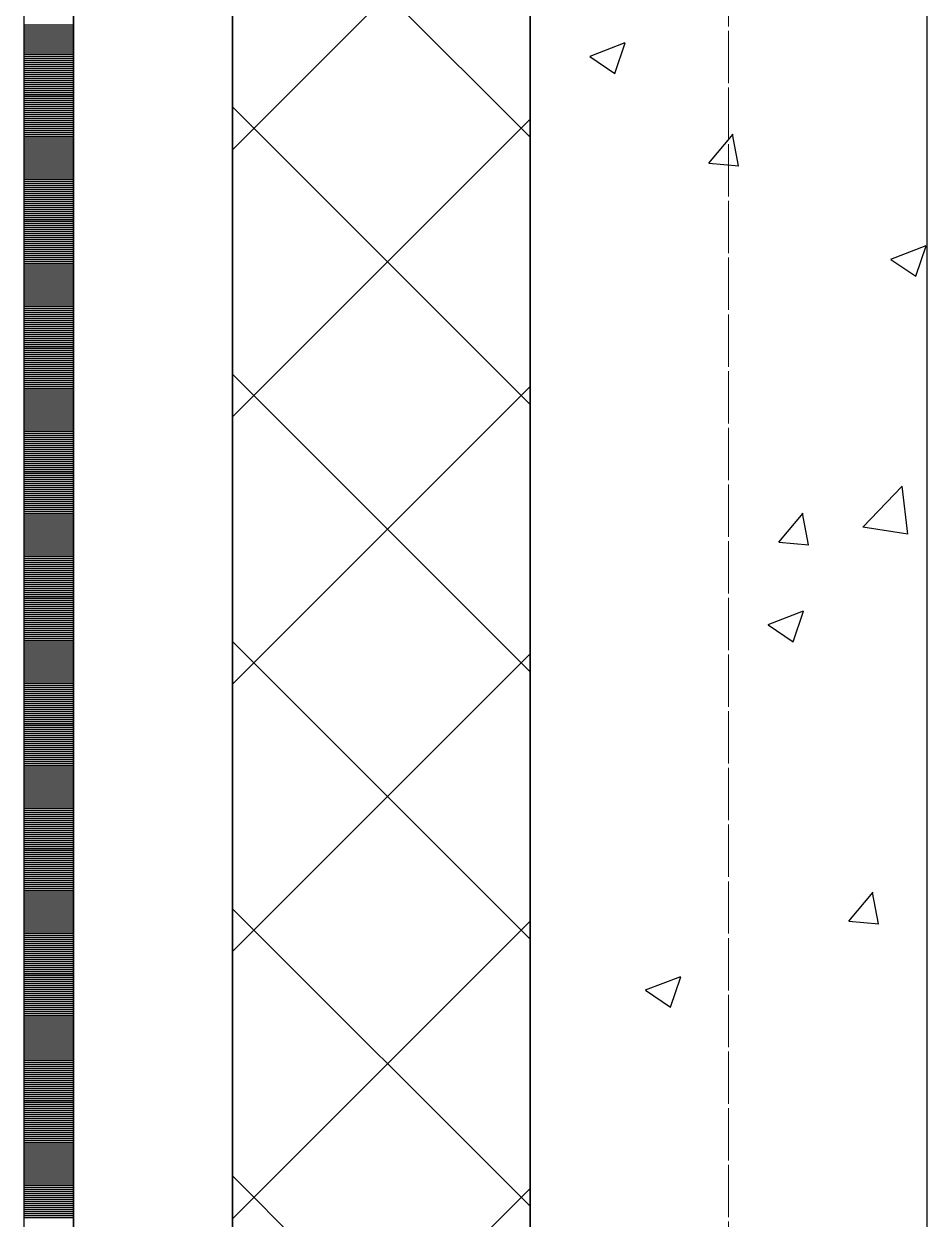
# Model space of a CAD drawing. Header units: millimetres. Extents: x -231292 to 573618, y -153144 to 564035.
# Drawn here: x 8548 to 9003, y 188346 to 188949 of the extents above; entities that cross this region are included whole.
import ezdxf

# ---------------------------------------------------------------- set-up
doc = ezdxf.new("R2010")
doc.units = ezdxf.units.MM
doc.linetypes.add('CENTER2', pattern=[28.575, 19.05, -3.175, 3.175, -3.175])
doc.layers.get('0').update_dxf_attribs({"color": 250})
for name, color, linetype, lineweight in [('АР_Стены ПЕНОблок', 250, 'Continuous', 20), ('АР_Тонкая', 250, 'Continuous', 5), ('АР_Утеплитель', 250, 'Continuous', 0), ('АР_Штриховка', 250, 'Continuous', 0), ('РД_Оси_100', 250, 'Continuous', 0)]:
    doc.layers.add(name, color=color, linetype=linetype, lineweight=lineweight)

# ---------------------------------------------------------------- blocks, each defined once
blk = doc.blocks.new('оси_рен')
at = {"layer": 'РД_Оси_100', "color": 251, "linetype": 'CENTER2', "true_color": 0x636466}
for p, q in [((1195652.916, 135558.25), (1195652.916, 223268.25)), ((1195652.916, 133007.755), (1195652.916, 138964.071))]:
    blk.add_line(p, q, dxfattribs=at)

msp = doc.modelspace()

# ---------------------------------------------------------------- linework, layer by layer
at = {"layer": 'АР_Стены ПЕНОблок', "color": 18, "linetype": 'Continuous', "lineweight": 25, "true_color": 0x000000}
for p, q in [((8803.243, 263866.253), (8803.243, 187666.253)), ((9003.243, 187666.253), (9003.243, 263866.253))]:
    msp.add_line(p, q, dxfattribs=at)
at = {"layer": 'АР_Тонкая', "color": 18, "linetype": 'Continuous', "lineweight": 25, "true_color": 0x000000}
for p, q in [((8548.243, 263866.253), (8548.243, 187666.253)), ((8573.243, 263866.253), (8573.243, 187666.253)), ((8573.243, 187666.253), (8573.243, 263866.253)), ((8653.243, 187666.253), (8653.243, 263866.253))]:
    msp.add_line(p, q, dxfattribs=at)
at = {"layer": 'АР_Утеплитель', "color": 18, "linetype": 'Continuous', "lineweight": 25, "true_color": 0x000000}
for p, q in [((8653.243, 263866.253), (8653.243, 187666.253)), ((8803.243, 187666.253), (8803.243, 263866.253))]:
    msp.add_line(p, q, dxfattribs=at)
at = {"layer": 'АР_Штриховка', "color": 18, "linetype": 'Continuous', "lineweight": 25, "true_color": 0x000000}
for p, q in [((8803.243, 188891.399), (8653.243, 189041.399)), ((8653.243, 188885.112), (8803.243, 189035.112)), ((8548.243, 188948.002), (8573.243, 188948.002)), ((8548.243, 188947.002), (8573.243, 188947.002)), ((8548.243, 188946.002), (8573.243, 188946.002)), ((8548.243, 188945.002), (8573.243, 188945.002)), ((8548.243, 188944.002), (8573.243, 188944.002)), ((8548.243, 188943.002), (8573.243, 188943.002)), ((8548.243, 188942.002), (8573.243, 188942.002)), ((8548.243, 188941.002), (8573.243, 188941.002)), ((8548.243, 188940.002), (8573.243, 188940.002)), ((8548.243, 188939.002), (8573.243, 188939.002)), ((8548.243, 188938.002), (8573.243, 188938.002)), ((8548.243, 188937.002), (8573.243, 188937.002)), ((8548.243, 188936.002), (8573.243, 188936.002)), ((8548.243, 188935.002), (8573.243, 188935.002)), ((8548.243, 188934.002), (8573.243, 188934.002)), ((8833.431, 188932.275), (8851.216, 188939.102)), ((8845.99, 188923.574), (8851.14, 188938.923)), ((8548.243, 188933.002), (8573.243, 188933.002)), ((8548.243, 188932.002), (8573.243, 188932.002)), ((8548.243, 188931.002), (8573.243, 188931.002)), ((8548.243, 188930.002), (8573.243, 188930.002)), ((8548.243, 188929.002), (8573.243, 188929.002)), ((8548.243, 188928.002), (8573.243, 188928.002)), ((8833.351, 188932.097), (8845.985, 188923.575)), ((8548.243, 188927.002), (8573.243, 188927.002)), ((8548.243, 188926.002), (8573.243, 188926.002)), ((8548.243, 188925.002), (8573.243, 188925.002)), ((8548.243, 188924.002), (8573.243, 188924.002)), ((8548.243, 188923.002), (8573.243, 188923.002)), ((8548.243, 188922.002), (8573.243, 188922.002)), ((8548.243, 188921.002), (8573.243, 188921.002)), ((8548.243, 188920.002), (8573.243, 188920.002)), ((8548.243, 188919.002), (8573.243, 188919.002)), ((8548.243, 188918.002), (8573.243, 188918.002)), ((8548.243, 188917.002), (8573.243, 188917.002)), ((8548.243, 188916.002), (8573.243, 188916.002)), ((8548.243, 188915.002), (8573.243, 188915.002)), ((8548.243, 188914.002), (8573.243, 188914.002)), ((8548.243, 188913.002), (8573.243, 188913.002)), ((8548.243, 188912.002), (8573.243, 188912.002)), ((8548.243, 188911.002), (8573.243, 188911.002)), ((8548.243, 188910.002), (8573.243, 188910.002)), ((8548.243, 188909.002), (8573.243, 188909.002)), ((8548.243, 188908.002), (8573.243, 188908.002)), ((8548.243, 188907.002), (8573.243, 188907.002)), ((8548.243, 188906.002), (8573.243, 188906.002)), ((8548.243, 188905.002), (8573.243, 188905.002)), ((8548.243, 188904.002), (8573.243, 188904.002)), ((8803.243, 188756.695), (8653.243, 188906.695)), ((8548.243, 188903.002), (8573.243, 188903.002)), ((8548.243, 188902.002), (8573.243, 188902.002)), ((8548.243, 188901.002), (8573.243, 188901.002)), ((8548.243, 188900.002), (8573.243, 188900.002)), ((8548.243, 188899.002), (8573.243, 188899.002)), ((8548.243, 188898.002), (8573.243, 188898.002)), ((8653.243, 188750.408), (8803.243, 188900.408)), ((8548.243, 188897.002), (8573.243, 188897.002)), ((8548.243, 188896.002), (8573.243, 188896.002)), ((8548.243, 188895.002), (8573.243, 188895.002)), ((8548.243, 188894.002), (8573.243, 188894.002)), ((8548.243, 188893.002), (8573.243, 188893.002)), ((8548.243, 188892.002), (8573.243, 188892.002)), ((8893.285, 188878.39), (8905.53, 188892.983)), ((8908.216, 188877.006), (8905.279, 188892.927)), ((8548.243, 188891.002), (8573.243, 188891.002)), ((8548.243, 188890.002), (8573.243, 188890.002)), ((8548.243, 188889.002), (8573.243, 188889.002)), ((8548.243, 188888.002), (8573.243, 188888.002)), ((8548.243, 188887.002), (8573.243, 188887.002)), ((8548.243, 188886.002), (8573.243, 188886.002)), ((8548.243, 188885.002), (8573.243, 188885.002)), ((8548.243, 188884.002), (8573.243, 188884.002)), ((8548.243, 188883.002), (8573.243, 188883.002)), ((8548.243, 188882.002), (8573.243, 188882.002)), ((8548.243, 188881.002), (8573.243, 188881.002)), ((8548.243, 188880.002), (8573.243, 188880.002)), ((8548.243, 188879.002), (8573.243, 188879.002)), ((8548.243, 188878.002), (8573.243, 188878.002)), ((8548.243, 188877.002), (8573.243, 188877.002)), ((8548.243, 188876.002), (8573.243, 188876.002)), ((8548.243, 188875.002), (8573.243, 188875.002)), ((8548.243, 188874.002), (8573.243, 188874.002)), ((8893.284, 188878.38), (8908.466, 188877.052)), ((8548.243, 188873.002), (8573.243, 188873.002)), ((8548.243, 188872.002), (8573.243, 188872.002)), ((8548.243, 188871.002), (8573.243, 188871.002)), ((8548.243, 188870.002), (8573.243, 188870.002)), ((8548.243, 188869.002), (8573.243, 188869.002)), ((8548.243, 188868.002), (8573.243, 188868.002)), ((8548.243, 188867.002), (8573.243, 188867.002)), ((8548.243, 188866.002), (8573.243, 188866.002)), ((8548.243, 188865.002), (8573.243, 188865.002)), ((8548.243, 188864.002), (8573.243, 188864.002)), ((8548.243, 188863.002), (8573.243, 188863.002)), ((8548.243, 188862.002), (8573.243, 188862.002)), ((8548.243, 188861.002), (8573.243, 188861.002)), ((8548.243, 188860.002), (8573.243, 188860.002)), ((8548.243, 188859.002), (8573.243, 188859.002)), ((8548.243, 188858.002), (8573.243, 188858.002)), ((8548.243, 188857.002), (8573.243, 188857.002)), ((8548.243, 188856.002), (8573.243, 188856.002)), ((8548.243, 188855.002), (8573.243, 188855.002)), ((8548.243, 188854.002), (8573.243, 188854.002)), ((8548.243, 188853.002), (8573.243, 188853.002)), ((8548.243, 188852.002), (8573.243, 188852.002)), ((8548.243, 188851.002), (8573.243, 188851.002)), ((8548.243, 188850.002), (8573.243, 188850.002)), ((8548.243, 188849.002), (8573.243, 188849.002)), ((8548.243, 188848.002), (8573.243, 188848.002)), ((8548.243, 188847.002), (8573.243, 188847.002)), ((8548.243, 188846.002), (8573.243, 188846.002)), ((8548.243, 188845.002), (8573.243, 188845.002)), ((8548.243, 188844.002), (8573.243, 188844.002)), ((8548.243, 188843.002), (8573.243, 188843.002)), ((8548.243, 188842.002), (8573.243, 188842.002)), ((8548.243, 188841.002), (8573.243, 188841.002)), ((8548.243, 188840.002), (8573.243, 188840.002)), ((8548.243, 188839.002), (8573.243, 188839.002)), ((8548.243, 188838.002), (8573.243, 188838.002)), ((8548.243, 188837.002), (8573.243, 188837.002)), ((8548.243, 188836.002), (8573.243, 188836.002)), ((8548.243, 188835.002), (8573.243, 188835.002)), ((8548.243, 188834.002), (8573.243, 188834.002)), ((8548.243, 188833.002), (8573.243, 188833.002)), ((8548.243, 188832.002), (8573.243, 188832.002)), ((8985.046, 188830.009), (9002.83, 188836.836)), ((8997.605, 188821.309), (9002.755, 188836.658)), ((8548.243, 188831.002), (8573.243, 188831.002)), ((8548.243, 188830.002), (8573.243, 188830.002)), ((8548.243, 188829.002), (8573.243, 188829.002)), ((8548.243, 188828.002), (8573.243, 188828.002)), ((8548.243, 188827.002), (8573.243, 188827.002)), ((8548.243, 188826.002), (8573.243, 188826.002)), ((8984.965, 188829.832), (8997.599, 188821.31)), ((8548.243, 188825.002), (8573.243, 188825.002)), ((8548.243, 188824.002), (8573.243, 188824.002)), ((8548.243, 188823.002), (8573.243, 188823.002)), ((8548.243, 188822.002), (8573.243, 188822.002)), ((8548.243, 188821.002), (8573.243, 188821.002)), ((8548.243, 188820.002), (8573.243, 188820.002)), ((8548.243, 188819.002), (8573.243, 188819.002)), ((8548.243, 188818.002), (8573.243, 188818.002)), ((8548.243, 188817.002), (8573.243, 188817.002)), ((8548.243, 188816.002), (8573.243, 188816.002)), ((8548.243, 188815.002), (8573.243, 188815.002)), ((8548.243, 188814.002), (8573.243, 188814.002)), ((8548.243, 188813.002), (8573.243, 188813.002)), ((8548.243, 188812.002), (8573.243, 188812.002)), ((8548.243, 188811.002), (8573.243, 188811.002)), ((8548.243, 188810.002), (8573.243, 188810.002)), ((8548.243, 188809.002), (8573.243, 188809.002)), ((8548.243, 188808.002), (8573.243, 188808.002)), ((8548.243, 188807.002), (8573.243, 188807.002)), ((8548.243, 188806.002), (8573.243, 188806.002)), ((8548.243, 188805.002), (8573.243, 188805.002)), ((8548.243, 188804.002), (8573.243, 188804.002)), ((8548.243, 188803.002), (8573.243, 188803.002)), ((8548.243, 188802.002), (8573.243, 188802.002)), ((8548.243, 188801.002), (8573.243, 188801.002)), ((8548.243, 188800.002), (8573.243, 188800.002)), ((8548.243, 188799.002), (8573.243, 188799.002)), ((8548.243, 188798.002), (8573.243, 188798.002)), ((8548.243, 188797.002), (8573.243, 188797.002)), ((8548.243, 188796.002), (8573.243, 188796.002)), ((8548.243, 188795.002), (8573.243, 188795.002)), ((8548.243, 188794.002), (8573.243, 188794.002)), ((8548.243, 188793.002), (8573.243, 188793.002)), ((8548.243, 188792.002), (8573.243, 188792.002)), ((8548.243, 188791.002), (8573.243, 188791.002)), ((8548.243, 188790.002), (8573.243, 188790.002)), ((8548.243, 188789.002), (8573.243, 188789.002)), ((8548.243, 188788.002), (8573.243, 188788.002)), ((8548.243, 188787.002), (8573.243, 188787.002)), ((8548.243, 188786.002), (8573.243, 188786.002)), ((8548.243, 188785.002), (8573.243, 188785.002)), ((8548.243, 188784.002), (8573.243, 188784.002)), ((8548.243, 188783.002), (8573.243, 188783.002)), ((8548.243, 188782.002), (8573.243, 188782.002)), ((8548.243, 188781.002), (8573.243, 188781.002)), ((8548.243, 188780.002), (8573.243, 188780.002)), ((8548.243, 188779.002), (8573.243, 188779.002)), ((8548.243, 188778.002), (8573.243, 188778.002)), ((8548.243, 188777.002), (8573.243, 188777.002)), ((8548.243, 188776.002), (8573.243, 188776.002)), ((8548.243, 188775.002), (8573.243, 188775.002)), ((8548.243, 188774.002), (8573.243, 188774.002)), ((8548.243, 188773.002), (8573.243, 188773.002)), ((8548.243, 188772.002), (8573.243, 188772.002)), ((8803.243, 188621.991), (8653.243, 188771.991)), ((8548.243, 188771.002), (8573.243, 188771.002)), ((8548.243, 188770.002), (8573.243, 188770.002)), ((8548.243, 188769.002), (8573.243, 188769.002)), ((8548.243, 188768.002), (8573.243, 188768.002)), ((8548.243, 188767.002), (8573.243, 188767.002)), ((8548.243, 188766.002), (8573.243, 188766.002)), ((8653.243, 188615.704), (8803.243, 188765.704)), ((8548.243, 188765.002), (8573.243, 188765.002)), ((8548.243, 188764.002), (8573.243, 188764.002)), ((8548.243, 188763.002), (8573.243, 188763.002)), ((8548.243, 188762.002), (8573.243, 188762.002)), ((8548.243, 188761.002), (8573.243, 188761.002)), ((8548.243, 188760.002), (8573.243, 188760.002)), ((8548.243, 188759.002), (8573.243, 188759.002)), ((8548.243, 188758.002), (8573.243, 188758.002)), ((8548.243, 188757.002), (8573.243, 188757.002)), ((8548.243, 188756.002), (8573.243, 188756.002)), ((8548.243, 188755.002), (8573.243, 188755.002)), ((8548.243, 188754.002), (8573.243, 188754.002)), ((8548.243, 188753.002), (8573.243, 188753.002)), ((8548.243, 188752.002), (8573.243, 188752.002)), ((8548.243, 188751.002), (8573.243, 188751.002)), ((8548.243, 188750.002), (8573.243, 188750.002)), ((8548.243, 188749.002), (8573.243, 188749.002)), ((8548.243, 188748.002), (8573.243, 188748.002)), ((8548.243, 188747.002), (8573.243, 188747.002)), ((8548.243, 188746.002), (8573.243, 188746.002)), ((8548.243, 188745.002), (8573.243, 188745.002)), ((8548.243, 188744.002), (8573.243, 188744.002)), ((8548.243, 188743.002), (8573.243, 188743.002)), ((8548.243, 188742.002), (8573.243, 188742.002)), ((8548.243, 188741.002), (8573.243, 188741.002)), ((8548.243, 188740.002), (8573.243, 188740.002)), ((8548.243, 188739.002), (8573.243, 188739.002)), ((8548.243, 188738.002), (8573.243, 188738.002)), ((8548.243, 188737.002), (8573.243, 188737.002)), ((8548.243, 188736.002), (8573.243, 188736.002)), ((8548.243, 188735.002), (8573.243, 188735.002)), ((8548.243, 188734.002), (8573.243, 188734.002)), ((8548.243, 188733.002), (8573.243, 188733.002)), ((8548.243, 188732.002), (8573.243, 188732.002)), ((8548.243, 188731.002), (8573.243, 188731.002)), ((8548.243, 188730.002), (8573.243, 188730.002)), ((8548.243, 188729.002), (8573.243, 188729.002)), ((8548.243, 188728.002), (8573.243, 188728.002)), ((8548.243, 188727.002), (8573.243, 188727.002)), ((8548.243, 188726.002), (8573.243, 188726.002)), ((8548.243, 188725.002), (8573.243, 188725.002)), ((8548.243, 188724.002), (8573.243, 188724.002)), ((8548.243, 188723.002), (8573.243, 188723.002)), ((8548.243, 188722.002), (8573.243, 188722.002)), ((8548.243, 188721.002), (8573.243, 188721.002)), ((8548.243, 188720.002), (8573.243, 188720.002)), ((8548.243, 188719.002), (8573.243, 188719.002)), ((8548.243, 188718.002), (8573.243, 188718.002)), ((8548.243, 188717.002), (8573.243, 188717.002)), ((8548.243, 188716.002), (8573.243, 188716.002)), ((8548.243, 188715.002), (8573.243, 188715.002)), ((8548.243, 188714.002), (8573.243, 188714.002)), ((8548.243, 188713.002), (8573.243, 188713.002)), ((8548.243, 188712.002), (8573.243, 188712.002)), ((8970.918, 188694.889), (8990.701, 188715.508)), ((8993.462, 188691.381), (8990.655, 188715.503)), ((8548.243, 188711.002), (8573.243, 188711.002)), ((8548.243, 188710.002), (8573.243, 188710.002)), ((8548.243, 188709.002), (8573.243, 188709.002)), ((8548.243, 188708.002), (8573.243, 188708.002)), ((8548.243, 188707.002), (8573.243, 188707.002)), ((8548.243, 188706.002), (8573.243, 188706.002)), ((8548.243, 188705.002), (8573.243, 188705.002)), ((8548.243, 188704.002), (8573.243, 188704.002)), ((8548.243, 188703.002), (8573.243, 188703.002)), ((8548.243, 188702.002), (8573.243, 188702.002)), ((8548.243, 188701.002), (8573.243, 188701.002)), ((8548.243, 188700.002), (8573.243, 188700.002)), ((8928.529, 188687.333), (8940.774, 188701.926)), ((8943.459, 188685.949), (8940.522, 188701.87)), ((8548.243, 188699.002), (8573.243, 188699.002)), ((8548.243, 188698.002), (8573.243, 188698.002)), ((8548.243, 188697.002), (8573.243, 188697.002)), ((8548.243, 188696.002), (8573.243, 188696.002)), ((8548.243, 188695.002), (8573.243, 188695.002)), ((8548.243, 188694.002), (8573.243, 188694.002)), ((8970.884, 188694.962), (8993.474, 188691.458)), ((8548.243, 188693.002), (8573.243, 188693.002)), ((8548.243, 188692.002), (8573.243, 188692.002)), ((8548.243, 188691.002), (8573.243, 188691.002)), ((8548.243, 188690.002), (8573.243, 188690.002)), ((8548.243, 188689.002), (8573.243, 188689.002)), ((8548.243, 188688.002), (8573.243, 188688.002)), ((8928.528, 188687.323), (8943.71, 188685.995)), ((8548.243, 188687.002), (8573.243, 188687.002)), ((8548.243, 188686.002), (8573.243, 188686.002)), ((8548.243, 188685.002), (8573.243, 188685.002)), ((8548.243, 188684.002), (8573.243, 188684.002)), ((8548.243, 188683.002), (8573.243, 188683.002)), ((8548.243, 188682.002), (8573.243, 188682.002)), ((8548.243, 188681.002), (8573.243, 188681.002)), ((8548.243, 188680.002), (8573.243, 188680.002)), ((8548.243, 188679.002), (8573.243, 188679.002)), ((8548.243, 188678.002), (8573.243, 188678.002)), ((8548.243, 188677.002), (8573.243, 188677.002)), ((8548.243, 188676.002), (8573.243, 188676.002)), ((8548.243, 188675.002), (8573.243, 188675.002)), ((8548.243, 188674.002), (8573.243, 188674.002)), ((8548.243, 188673.002), (8573.243, 188673.002)), ((8548.243, 188672.002), (8573.243, 188672.002)), ((8548.243, 188671.002), (8573.243, 188671.002)), ((8548.243, 188670.002), (8573.243, 188670.002)), ((8548.243, 188669.002), (8573.243, 188669.002)), ((8548.243, 188668.002), (8573.243, 188668.002)), ((8548.243, 188667.002), (8573.243, 188667.002)), ((8548.243, 188666.002), (8573.243, 188666.002)), ((8548.243, 188665.002), (8573.243, 188665.002)), ((8548.243, 188664.002), (8573.243, 188664.002)), ((8548.243, 188663.002), (8573.243, 188663.002)), ((8548.243, 188662.002), (8573.243, 188662.002)), ((8548.243, 188661.002), (8573.243, 188661.002)), ((8548.243, 188660.002), (8573.243, 188660.002)), ((8548.243, 188659.002), (8573.243, 188659.002)), ((8548.243, 188658.002), (8573.243, 188658.002)), ((8548.243, 188657.002), (8573.243, 188657.002)), ((8548.243, 188656.002), (8573.243, 188656.002)), ((8548.243, 188655.002), (8573.243, 188655.002)), ((8548.243, 188654.002), (8573.243, 188654.002)), ((8548.243, 188653.002), (8573.243, 188653.002)), ((8548.243, 188652.002), (8573.243, 188652.002)), ((8548.243, 188651.002), (8573.243, 188651.002)), ((8923.243, 188645.821), (8941.028, 188652.648)), ((8935.803, 188637.121), (8940.953, 188652.47)), ((8548.243, 188650.002), (8573.243, 188650.002)), ((8548.243, 188649.002), (8573.243, 188649.002)), ((8548.243, 188648.002), (8573.243, 188648.002)), ((8548.243, 188647.002), (8573.243, 188647.002)), ((8548.243, 188646.002), (8573.243, 188646.002)), ((8548.243, 188645.002), (8573.243, 188645.002)), ((8923.163, 188645.644), (8935.797, 188637.122)), ((8548.243, 188644.002), (8573.243, 188644.002)), ((8548.243, 188643.002), (8573.243, 188643.002)), ((8548.243, 188642.002), (8573.243, 188642.002)), ((8548.243, 188641.002), (8573.243, 188641.002)), ((8548.243, 188640.002), (8573.243, 188640.002)), ((8548.243, 188639.002), (8573.243, 188639.002)), ((8548.243, 188638.002), (8573.243, 188638.002)), ((8548.243, 188637.002), (8573.243, 188637.002)), ((8548.243, 188636.002), (8573.243, 188636.002)), ((8548.243, 188635.002), (8573.243, 188635.002)), ((8548.243, 188634.002), (8573.243, 188634.002)), ((8548.243, 188633.002), (8573.243, 188633.002)), ((8803.243, 188487.288), (8653.243, 188637.288)), ((8548.243, 188632.002), (8573.243, 188632.002)), ((8548.243, 188631.002), (8573.243, 188631.002)), ((8548.243, 188630.002), (8573.243, 188630.002)), ((8548.243, 188629.002), (8573.243, 188629.002)), ((8548.243, 188628.002), (8573.243, 188628.002)), ((8548.243, 188627.002), (8573.243, 188627.002)), ((8653.243, 188481.001), (8803.243, 188631.001)), ((8548.243, 188626.002), (8573.243, 188626.002)), ((8548.243, 188625.002), (8573.243, 188625.002)), ((8548.243, 188624.002), (8573.243, 188624.002)), ((8548.243, 188623.002), (8573.243, 188623.002)), ((8548.243, 188622.002), (8573.243, 188622.002)), ((8548.243, 188621.002), (8573.243, 188621.002)), ((8548.243, 188620.002), (8573.243, 188620.002)), ((8548.243, 188619.002), (8573.243, 188619.002)), ((8548.243, 188618.002), (8573.243, 188618.002)), ((8548.243, 188617.002), (8573.243, 188617.002)), ((8548.243, 188616.002), (8573.243, 188616.002)), ((8548.243, 188615.002), (8573.243, 188615.002)), ((8548.243, 188614.002), (8573.243, 188614.002)), ((8548.243, 188613.002), (8573.243, 188613.002)), ((8548.243, 188612.002), (8573.243, 188612.002)), ((8548.243, 188611.002), (8573.243, 188611.002)), ((8548.243, 188610.002), (8573.243, 188610.002)), ((8548.243, 188609.002), (8573.243, 188609.002)), ((8548.243, 188608.002), (8573.243, 188608.002)), ((8548.243, 188607.002), (8573.243, 188607.002)), ((8548.243, 188606.002), (8573.243, 188606.002)), ((8548.243, 188605.002), (8573.243, 188605.002)), ((8548.243, 188604.002), (8573.243, 188604.002)), ((8548.243, 188603.002), (8573.243, 188603.002)), ((8548.243, 188602.002), (8573.243, 188602.002)), ((8548.243, 188601.002), (8573.243, 188601.002)), ((8548.243, 188600.002), (8573.243, 188600.002)), ((8548.243, 188599.002), (8573.243, 188599.002)), ((8548.243, 188598.002), (8573.243, 188598.002)), ((8548.243, 188597.002), (8573.243, 188597.002)), ((8548.243, 188596.002), (8573.243, 188596.002)), ((8548.243, 188595.002), (8573.243, 188595.002)), ((8548.243, 188594.002), (8573.243, 188594.002)), ((8548.243, 188593.002), (8573.243, 188593.002)), ((8548.243, 188592.002), (8573.243, 188592.002)), ((8548.243, 188591.002), (8573.243, 188591.002)), ((8548.243, 188590.002), (8573.243, 188590.002)), ((8548.243, 188589.002), (8573.243, 188589.002)), ((8548.243, 188588.002), (8573.243, 188588.002)), ((8548.243, 188587.002), (8573.243, 188587.002)), ((8548.243, 188586.002), (8573.243, 188586.002)), ((8548.243, 188585.002), (8573.243, 188585.002)), ((8548.243, 188584.002), (8573.243, 188584.002)), ((8548.243, 188583.002), (8573.243, 188583.002)), ((8548.243, 188582.002), (8573.243, 188582.002)), ((8548.243, 188581.002), (8573.243, 188581.002)), ((8548.243, 188580.002), (8573.243, 188580.002)), ((8548.243, 188579.002), (8573.243, 188579.002)), ((8548.243, 188578.002), (8573.243, 188578.002)), ((8548.243, 188577.002), (8573.243, 188577.002)), ((8548.243, 188576.002), (8573.243, 188576.002)), ((8548.243, 188575.002), (8573.243, 188575.002)), ((8548.243, 188574.002), (8573.243, 188574.002)), ((8548.243, 188573.002), (8573.243, 188573.002)), ((8548.243, 188572.002), (8573.243, 188572.002)), ((8548.243, 188571.002), (8573.243, 188571.002)), ((8548.243, 188570.002), (8573.243, 188570.002)), ((8548.243, 188569.002), (8573.243, 188569.002)), ((8548.243, 188568.002), (8573.243, 188568.002)), ((8548.243, 188567.002), (8573.243, 188567.002)), ((8548.243, 188566.002), (8573.243, 188566.002)), ((8548.243, 188565.002), (8573.243, 188565.002)), ((8548.243, 188564.002), (8573.243, 188564.002)), ((8548.243, 188563.002), (8573.243, 188563.002)), ((8548.243, 188562.002), (8573.243, 188562.002)), ((8548.243, 188561.002), (8573.243, 188561.002)), ((8548.243, 188560.002), (8573.243, 188560.002)), ((8548.243, 188559.002), (8573.243, 188559.002)), ((8548.243, 188558.002), (8573.243, 188558.002)), ((8548.243, 188557.002), (8573.243, 188557.002)), ((8548.243, 188556.002), (8573.243, 188556.002)), ((8548.243, 188555.002), (8573.243, 188555.002)), ((8548.243, 188554.002), (8573.243, 188554.002)), ((8548.243, 188553.002), (8573.243, 188553.002)), ((8548.243, 188552.002), (8573.243, 188552.002)), ((8548.243, 188551.002), (8573.243, 188551.002)), ((8548.243, 188550.002), (8573.243, 188550.002)), ((8548.243, 188549.002), (8573.243, 188549.002)), ((8548.243, 188548.002), (8573.243, 188548.002)), ((8548.243, 188547.002), (8573.243, 188547.002)), ((8548.243, 188546.002), (8573.243, 188546.002)), ((8548.243, 188545.002), (8573.243, 188545.002)), ((8548.243, 188544.002), (8573.243, 188544.002)), ((8548.243, 188543.002), (8573.243, 188543.002)), ((8548.243, 188542.002), (8573.243, 188542.002)), ((8548.243, 188541.002), (8573.243, 188541.002)), ((8548.243, 188540.002), (8573.243, 188540.002)), ((8548.243, 188539.002), (8573.243, 188539.002)), ((8548.243, 188538.002), (8573.243, 188538.002)), ((8548.243, 188537.002), (8573.243, 188537.002)), ((8548.243, 188536.002), (8573.243, 188536.002)), ((8548.243, 188535.002), (8573.243, 188535.002)), ((8548.243, 188534.002), (8573.243, 188534.002)), ((8548.243, 188533.002), (8573.243, 188533.002)), ((8548.243, 188532.002), (8573.243, 188532.002)), ((8548.243, 188531.002), (8573.243, 188531.002)), ((8548.243, 188530.002), (8573.243, 188530.002)), ((8548.243, 188529.002), (8573.243, 188529.002)), ((8548.243, 188528.002), (8573.243, 188528.002)), ((8548.243, 188527.002), (8573.243, 188527.002)), ((8548.243, 188526.002), (8573.243, 188526.002)), ((8548.243, 188525.002), (8573.243, 188525.002)), ((8548.243, 188524.002), (8573.243, 188524.002)), ((8548.243, 188523.002), (8573.243, 188523.002)), ((8548.243, 188522.002), (8573.243, 188522.002)), ((8548.243, 188521.002), (8573.243, 188521.002)), ((8548.243, 188520.002), (8573.243, 188520.002)), ((8548.243, 188519.002), (8573.243, 188519.002)), ((8548.243, 188518.002), (8573.243, 188518.002)), ((8548.243, 188517.002), (8573.243, 188517.002)), ((8548.243, 188516.002), (8573.243, 188516.002)), ((8548.243, 188515.002), (8573.243, 188515.002)), ((8548.243, 188514.002), (8573.243, 188514.002)), ((8548.243, 188513.002), (8573.243, 188513.002)), ((8548.243, 188512.002), (8573.243, 188512.002)), ((8548.243, 188511.002), (8573.243, 188511.002)), ((8548.243, 188510.002), (8573.243, 188510.002)), ((8548.243, 188509.002), (8573.243, 188509.002)), ((8548.243, 188508.002), (8573.243, 188508.002)), ((8548.243, 188507.002), (8573.243, 188507.002)), ((8963.772, 188496.276), (8976.017, 188510.869)), ((8978.702, 188494.892), (8975.765, 188510.813)), ((8548.243, 188506.002), (8573.243, 188506.002)), ((8548.243, 188505.002), (8573.243, 188505.002)), ((8548.243, 188504.002), (8573.243, 188504.002)), ((8548.243, 188503.002), (8573.243, 188503.002)), ((8548.243, 188502.002), (8573.243, 188502.002)), ((8548.243, 188501.002), (8573.243, 188501.002)), ((8803.243, 188352.584), (8653.243, 188502.584)), ((8548.243, 188500.002), (8573.243, 188500.002)), ((8548.243, 188499.002), (8573.243, 188499.002)), ((8548.243, 188498.002), (8573.243, 188498.002)), ((8548.243, 188497.002), (8573.243, 188497.002)), ((8548.243, 188496.002), (8573.243, 188496.002)), ((8548.243, 188495.002), (8573.243, 188495.002)), ((8653.243, 188346.297), (8803.243, 188496.297)), ((8963.771, 188496.267), (8978.953, 188494.938)), ((8548.243, 188494.002), (8573.243, 188494.002)), ((8548.243, 188493.002), (8573.243, 188493.002)), ((8548.243, 188492.002), (8573.243, 188492.002)), ((8548.243, 188491.002), (8573.243, 188491.002)), ((8548.243, 188490.002), (8573.243, 188490.002)), ((8548.243, 188489.002), (8573.243, 188489.002)), ((8548.243, 188488.002), (8573.243, 188488.002)), ((8548.243, 188487.002), (8573.243, 188487.002)), ((8548.243, 188486.002), (8573.243, 188486.002)), ((8548.243, 188485.002), (8573.243, 188485.002)), ((8548.243, 188484.002), (8573.243, 188484.002)), ((8548.243, 188483.002), (8573.243, 188483.002)), ((8548.243, 188482.002), (8573.243, 188482.002)), ((8548.243, 188481.002), (8573.243, 188481.002)), ((8548.243, 188480.002), (8573.243, 188480.002)), ((8548.243, 188479.002), (8573.243, 188479.002)), ((8548.243, 188478.002), (8573.243, 188478.002)), ((8548.243, 188477.002), (8573.243, 188477.002)), ((8548.243, 188476.002), (8573.243, 188476.002)), ((8548.243, 188475.002), (8573.243, 188475.002)), ((8548.243, 188474.002), (8573.243, 188474.002)), ((8548.243, 188473.002), (8573.243, 188473.002)), ((8548.243, 188472.002), (8573.243, 188472.002)), ((8548.243, 188471.002), (8573.243, 188471.002)), ((8548.243, 188470.002), (8573.243, 188470.002)), ((8548.243, 188469.002), (8573.243, 188469.002)), ((8548.243, 188468.002), (8573.243, 188468.002)), ((8548.243, 188467.002), (8573.243, 188467.002)), ((8548.243, 188466.002), (8573.243, 188466.002)), ((8548.243, 188465.002), (8573.243, 188465.002)), ((8861.441, 188461.633), (8879.226, 188468.46)), ((8874.001, 188452.933), (8879.151, 188468.282)), ((8548.243, 188464.002), (8573.243, 188464.002)), ((8548.243, 188463.002), (8573.243, 188463.002)), ((8548.243, 188462.002), (8573.243, 188462.002)), ((8548.243, 188461.002), (8573.243, 188461.002)), ((8548.243, 188460.002), (8573.243, 188460.002)), ((8548.243, 188459.002), (8573.243, 188459.002)), ((8861.361, 188461.456), (8873.995, 188452.934)), ((8548.243, 188458.002), (8573.243, 188458.002)), ((8548.243, 188457.002), (8573.243, 188457.002)), ((8548.243, 188456.002), (8573.243, 188456.002)), ((8548.243, 188455.002), (8573.243, 188455.002)), ((8548.243, 188454.002), (8573.243, 188454.002)), ((8548.243, 188453.002), (8573.243, 188453.002)), ((8548.243, 188452.002), (8573.243, 188452.002)), ((8548.243, 188451.002), (8573.243, 188451.002)), ((8548.243, 188450.002), (8573.243, 188450.002)), ((8548.243, 188449.002), (8573.243, 188449.002)), ((8548.243, 188448.002), (8573.243, 188448.002)), ((8548.243, 188447.002), (8573.243, 188447.002)), ((8548.243, 188446.002), (8573.243, 188446.002)), ((8548.243, 188445.002), (8573.243, 188445.002)), ((8548.243, 188444.002), (8573.243, 188444.002)), ((8548.243, 188443.002), (8573.243, 188443.002)), ((8548.243, 188442.002), (8573.243, 188442.002)), ((8548.243, 188441.002), (8573.243, 188441.002)), ((8548.243, 188440.002), (8573.243, 188440.002)), ((8548.243, 188439.002), (8573.243, 188439.002)), ((8548.243, 188438.002), (8573.243, 188438.002)), ((8548.243, 188437.002), (8573.243, 188437.002)), ((8548.243, 188436.002), (8573.243, 188436.002)), ((8548.243, 188435.002), (8573.243, 188435.002)), ((8548.243, 188434.002), (8573.243, 188434.002)), ((8548.243, 188433.002), (8573.243, 188433.002)), ((8548.243, 188432.002), (8573.243, 188432.002)), ((8548.243, 188431.002), (8573.243, 188431.002)), ((8548.243, 188430.002), (8573.243, 188430.002)), ((8548.243, 188429.002), (8573.243, 188429.002)), ((8548.243, 188428.002), (8573.243, 188428.002)), ((8548.243, 188427.002), (8573.243, 188427.002)), ((8548.243, 188426.002), (8573.243, 188426.002)), ((8548.243, 188425.002), (8573.243, 188425.002)), ((8548.243, 188424.002), (8573.243, 188424.002)), ((8548.243, 188423.002), (8573.243, 188423.002)), ((8548.243, 188422.002), (8573.243, 188422.002)), ((8548.243, 188421.002), (8573.243, 188421.002)), ((8548.243, 188420.002), (8573.243, 188420.002)), ((8548.243, 188419.002), (8573.243, 188419.002)), ((8548.243, 188418.002), (8573.243, 188418.002)), ((8548.243, 188417.002), (8573.243, 188417.002)), ((8548.243, 188416.002), (8573.243, 188416.002)), ((8548.243, 188415.002), (8573.243, 188415.002)), ((8548.243, 188414.002), (8573.243, 188414.002)), ((8548.243, 188413.002), (8573.243, 188413.002)), ((8548.243, 188412.002), (8573.243, 188412.002)), ((8548.243, 188411.002), (8573.243, 188411.002)), ((8548.243, 188410.002), (8573.243, 188410.002)), ((8548.243, 188409.002), (8573.243, 188409.002)), ((8548.243, 188408.002), (8573.243, 188408.002)), ((8548.243, 188407.002), (8573.243, 188407.002)), ((8548.243, 188406.002), (8573.243, 188406.002)), ((8548.243, 188405.002), (8573.243, 188405.002)), ((8548.243, 188404.002), (8573.243, 188404.002)), ((8548.243, 188403.002), (8573.243, 188403.002)), ((8548.243, 188402.002), (8573.243, 188402.002)), ((8548.243, 188401.002), (8573.243, 188401.002)), ((8548.243, 188400.002), (8573.243, 188400.002)), ((8548.243, 188399.002), (8573.243, 188399.002)), ((8548.243, 188398.002), (8573.243, 188398.002)), ((8548.243, 188397.002), (8573.243, 188397.002)), ((8548.243, 188396.002), (8573.243, 188396.002)), ((8548.243, 188395.002), (8573.243, 188395.002)), ((8548.243, 188394.002), (8573.243, 188394.002)), ((8548.243, 188393.002), (8573.243, 188393.002)), ((8548.243, 188392.002), (8573.243, 188392.002)), ((8548.243, 188391.002), (8573.243, 188391.002)), ((8548.243, 188390.002), (8573.243, 188390.002)), ((8548.243, 188389.002), (8573.243, 188389.002)), ((8548.243, 188388.002), (8573.243, 188388.002)), ((8548.243, 188387.002), (8573.243, 188387.002)), ((8548.243, 188386.002), (8573.243, 188386.002)), ((8548.243, 188385.002), (8573.243, 188385.002)), ((8548.243, 188384.002), (8573.243, 188384.002)), ((8548.243, 188383.002), (8573.243, 188383.002)), ((8548.243, 188382.002), (8573.243, 188382.002)), ((8548.243, 188381.002), (8573.243, 188381.002)), ((8548.243, 188380.002), (8573.243, 188380.002)), ((8548.243, 188379.002), (8573.243, 188379.002)), ((8548.243, 188378.002), (8573.243, 188378.002)), ((8548.243, 188377.002), (8573.243, 188377.002)), ((8548.243, 188376.002), (8573.243, 188376.002)), ((8548.243, 188375.002), (8573.243, 188375.002)), ((8548.243, 188374.002), (8573.243, 188374.002)), ((8548.243, 188373.002), (8573.243, 188373.002)), ((8548.243, 188372.002), (8573.243, 188372.002)), ((8548.243, 188371.002), (8573.243, 188371.002)), ((8548.243, 188370.002), (8573.243, 188370.002)), ((8548.243, 188369.002), (8573.243, 188369.002)), ((8548.243, 188368.002), (8573.243, 188368.002)), ((8803.243, 188217.88), (8653.243, 188367.88)), ((8548.243, 188367.002), (8573.243, 188367.002)), ((8548.243, 188366.002), (8573.243, 188366.002)), ((8548.243, 188365.002), (8573.243, 188365.002)), ((8548.243, 188364.002), (8573.243, 188364.002)), ((8548.243, 188363.002), (8573.243, 188363.002)), ((8548.243, 188362.002), (8573.243, 188362.002)), ((8548.243, 188361.002), (8573.243, 188361.002)), ((8548.243, 188360.002), (8573.243, 188360.002)), ((8548.243, 188359.002), (8573.243, 188359.002)), ((8548.243, 188358.002), (8573.243, 188358.002)), ((8548.243, 188357.002), (8573.243, 188357.002)), ((8548.243, 188356.002), (8573.243, 188356.002)), ((8653.243, 188211.593), (8803.243, 188361.593)), ((8548.243, 188355.002), (8573.243, 188355.002)), ((8548.243, 188354.002), (8573.243, 188354.002)), ((8548.243, 188353.002), (8573.243, 188353.002)), ((8548.243, 188352.002), (8573.243, 188352.002)), ((8548.243, 188351.002), (8573.243, 188351.002)), ((8548.243, 188350.002), (8573.243, 188350.002)), ((8548.243, 188349.002), (8573.243, 188349.002)), ((8548.243, 188348.002), (8573.243, 188348.002)), ((8548.243, 188347.002), (8573.243, 188347.002))]:
    msp.add_line(p, q, dxfattribs=at)

# ---------------------------------------------------------------- block references
at = {"rotation": 359.999868838025}
msp.add_blockref('оси_рен', (-1186750.035, 50655.808), dxfattribs=at)

doc.saveas('drawing.dxf')
